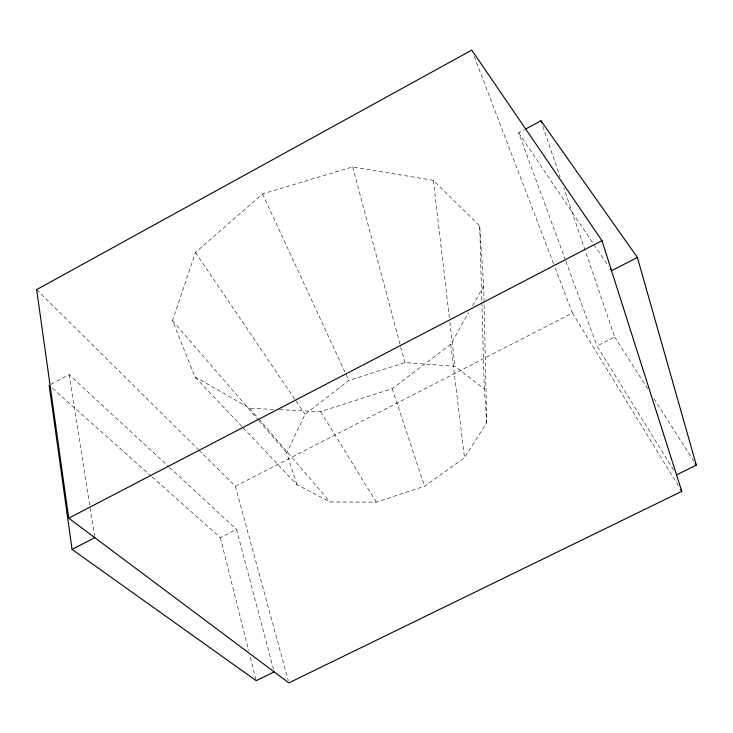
<?xml version="1.0" encoding="UTF-8"?>
<svg xmlns="http://www.w3.org/2000/svg" width="733" height="733" viewBox="0 0 733 733"><rect width="100%" height="100%" fill="white"/><g stroke="black" fill="none" stroke-linecap="round" stroke-linejoin="round"><path stroke-width="0.55" stroke-dasharray="3.67 2.75" d="M241.954 426.569L194.85 376.771L172.521 320.669L195.445 252.5L262.533 193.915L352.637 166.922L433.377 180.41L479.694 225.938L483.67 286.072L486.776 422.639L464.511 457.731L424.572 486.199L376.295 502.16L330.107 501.977L296.92 484.65L242.742 427.394M296.92 484.65L286.704 452.93L305.047 414.356L348.853 380.464L404.928 362.588L455.01 366.28L484.321 389.003L486.776 422.639M279.456 409.674L320.614 411.625L392.155 388.673L450.749 344.263L468.598 312.707M472.51 305.798L483.67 286.072M51.145 384.248L69.085 374.6L168.709 466.71M565.519 260.279L518.652 132.774L524.462 129.649M198.863 450.099L235.357 486.217L572.4 312.982L553.992 264.897M152.207 477.018L220.349 537.637L236.521 529.409L273.574 669.669M673.554 470.027L597.029 346.003L614.685 337.015L563.796 187.822M194.85 376.771L249.733 408.272L274.884 409.463M52.556 388.353L151.355 476.258M169.543 467.489L236.521 529.409M36.65 289.599L198.047 449.302M172.521 320.669L258.346 420.082M259.088 420.944L286.704 452.93M249.733 408.272L257.915 417.819M258.657 418.68L330.107 501.977M195.445 252.5L295.436 400.154M296.077 401.107L305.047 414.356M518.652 132.774L608.381 266.033M614.685 337.015L647.844 389.049M653.983 398.688L693.894 461.323M320.614 411.625L376.295 502.16M572.4 312.982L678.804 486.483M262.533 193.915L348.853 380.464M474.214 56.523L553.58 263.834M565.913 261.351L597.029 346.003M542.777 126.195L560.113 177.01M392.155 388.673L424.572 486.199M235.357 486.217L288.261 680.673M352.637 166.922L404.928 362.588M220.349 537.637L248.689 650.739M250.356 657.391L256.193 680.673M69.085 374.6L94.786 537.665M450.749 344.263L464.511 457.731M433.377 180.41L449.338 317.545M449.87 322.08L455.01 366.28M479.694 225.938L481.828 301.199M481.856 302.335L484.321 389.003"/><path stroke-width="1.1" d="M525.433 129.127L540.936 120.789L637.371 257.43L696.35 465.18L676.541 474.874M68.728 518.167L601.967 240.626L471.759 50.119L36.65 289.599L68.728 518.167L288.866 682.881L681.791 491.357L601.967 240.626M49.148 385.32L72.054 549.411L94.786 537.665M637.371 257.43L611.56 270.761L610.287 268.874M274.16 671.877L256.193 680.673L72.054 549.411M695.122 463.247L696.35 465.18M680.6 489.406L681.791 491.357M540.936 120.789L541.669 122.952"/></g></svg>
